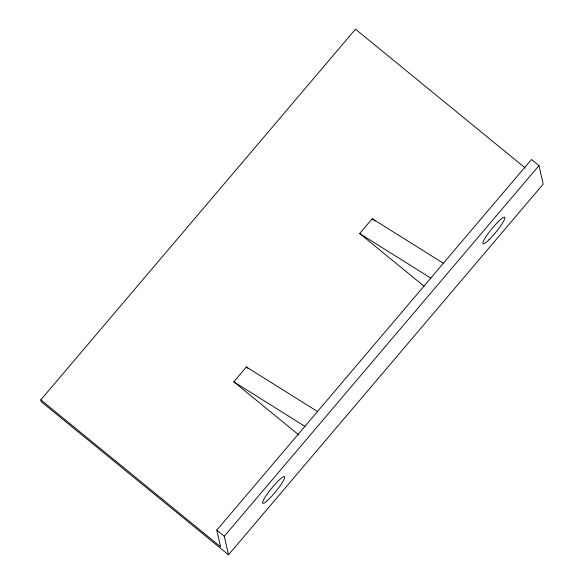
<?xml version="1.0" encoding="UTF-8"?>
<svg xmlns="http://www.w3.org/2000/svg" width="584" height="584" viewBox="0 0 584 584"><rect width="100%" height="100%" fill="white"/><g stroke="black" fill="none" stroke-linecap="round" stroke-linejoin="round"><path stroke-width="0.88" d="M40.822 399.85L220.599 546.821L216.803 530.126L531.476 159.476L538.966 165.6L543.178 184.15L228.512 554.8L41.245 401.704L40.822 399.85L355.488 29.2L525.396 168.104M298.906 435.029L233.797 381.805L246.382 366.978L317.499 411.523M424.072 286.197L359.664 233.542L372.256 218.715L443.365 263.26M228.512 554.8L224.292 536.251L538.966 165.6M359.664 233.542L430.78 278.086M233.797 381.805L304.914 426.349M372.256 218.715L375.052 221.007M246.382 366.978L248.485 368.694M216.803 530.126L224.292 536.251M489.005 239.768A17.14 2.643 -50.7 0 0 504.883 217.503A17.14 2.643 -50.7 0 0 487.728 234.148A17.14 2.643 -50.7 0 0 489.005 239.768M267.523 500.422A17.14 2.643 -50.7 0 0 284.656 477.515A17.14 2.643 -50.7 0 0 268.735 491.932A17.14 2.643 -50.7 0 0 267.523 500.422"/></g></svg>
